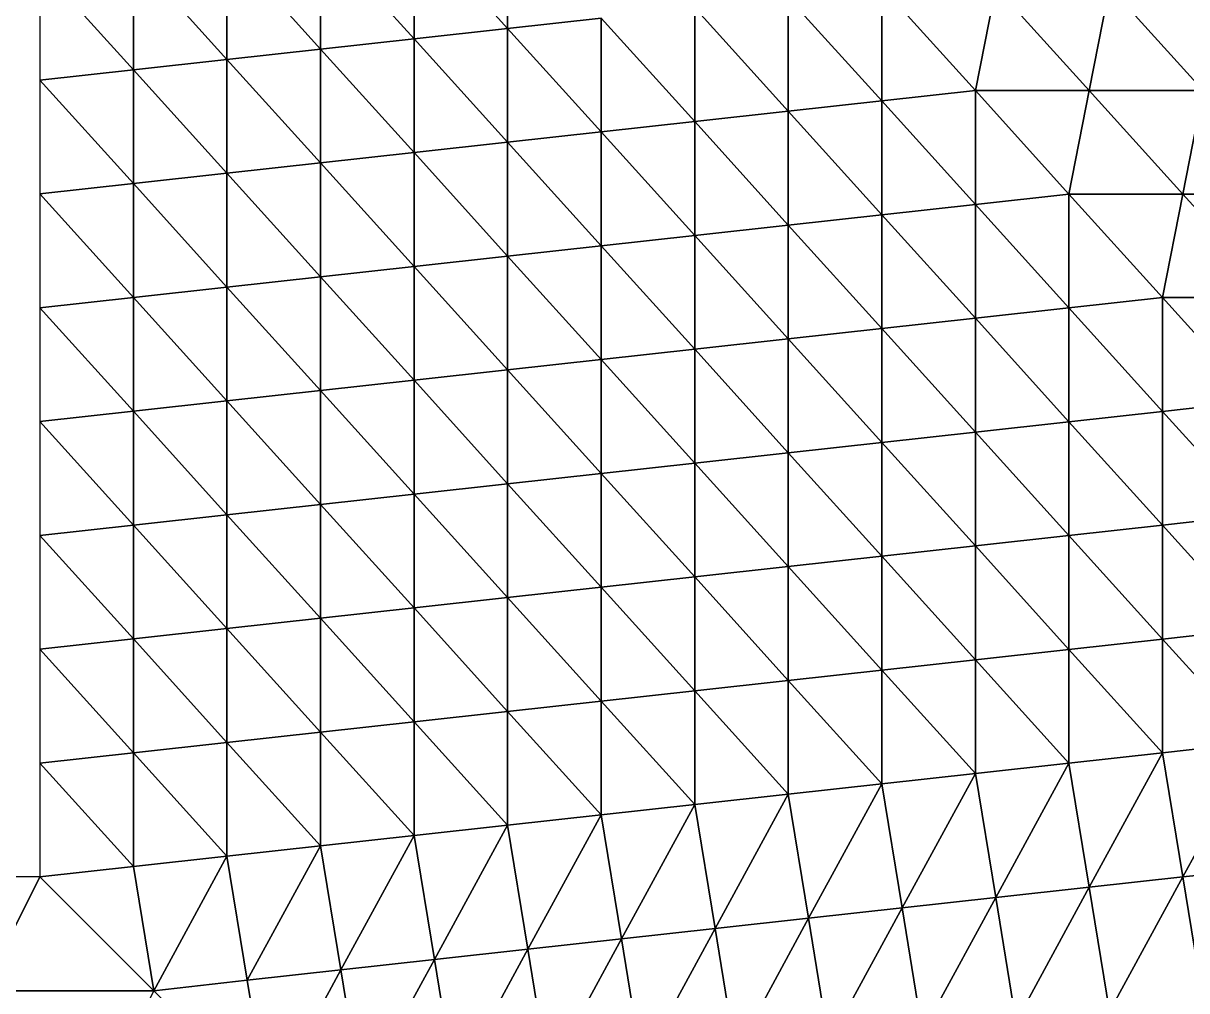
# Model space of a CAD drawing. Extents: x 100 to 350, y 100 to 150.
# Drawn here: x 249.77 to 265.74, y 123.44 to 136.72 of the extents above; entities that cross this region are included whole.
import ezdxf

# ---------------------------------------------------------------- set-up
doc = ezdxf.new("R2010")
doc.units = 0

msp = doc.modelspace()

# ---------------------------------------------------------------- linework, layer by layer
at = {"color": 1}
for p, q in [((256.420302, 138.20936), (256.420302, 136.64686)), ((256.420302, 136.64686), (256.420302, 138.20936)), ((256.420302, 136.64686), (255.136242, 138.067488)), ((255.136242, 138.067488), (255.136242, 136.504988)), ((255.136242, 138.067488), (256.420302, 136.64686)), ((255.136242, 136.504988), (255.136242, 138.067488)), ((253.852181, 136.363116), (253.852181, 137.925616)), ((255.136242, 136.504988), (253.852181, 137.925616)), ((253.852181, 137.925616), (253.852181, 136.363116)), ((253.852181, 137.925616), (255.136242, 136.504988)), ((253.852181, 136.363116), (252.568121, 137.783744)), ((252.568121, 137.783744), (252.568121, 136.221244)), ((252.568121, 137.783744), (253.852181, 136.363116)), ((252.568121, 136.221244), (252.568121, 137.783744)), ((251.28406, 136.079372), (250, 137.5)), ((250, 137.5), (251.28406, 136.079372)), ((251.28406, 136.079372), (251.28406, 137.641872)), ((251.28406, 137.641872), (252.568121, 136.221244)), ((251.28406, 137.641872), (251.28406, 136.079372)), ((252.568121, 136.221244), (251.28406, 137.641872)), ((262.840605, 135.79372), (261.556544, 137.214348)), ((261.556544, 137.214348), (261.556544, 135.651848)), ((261.556544, 137.214348), (262.840605, 135.79372)), ((261.556544, 135.651848), (261.556544, 137.214348)), ((263.119044, 137.214348), (262.840605, 135.79372)), ((262.840605, 135.79372), (263.119044, 137.214348)), ((263.119044, 137.214348), (264.403105, 135.79372)), ((264.403105, 135.79372), (263.119044, 137.214348)), ((264.681544, 137.214348), (264.403105, 135.79372)), ((264.403105, 135.79372), (264.681544, 137.214348)), ((265.965605, 135.79372), (264.681544, 137.214348)), ((264.681544, 137.214348), (265.965605, 135.79372)), ((260.272484, 137.072476), (260.272484, 135.509976)), ((261.556544, 135.651848), (260.272484, 137.072476)), ((260.272484, 137.072476), (261.556544, 135.651848)), ((260.272484, 135.509976), (260.272484, 137.072476)), ((258.988423, 135.368104), (258.988423, 136.930604)), ((260.272484, 135.509976), (258.988423, 136.930604)), ((258.988423, 136.930604), (258.988423, 135.368104)), ((258.988423, 136.930604), (260.272484, 135.509976)), ((256.420302, 136.64686), (257.704363, 136.788732)), ((257.704363, 136.788732), (256.420302, 136.64686)), ((257.704363, 136.788732), (258.988423, 135.368104)), ((257.704363, 136.788732), (257.704363, 135.226232)), ((258.988423, 135.368104), (257.704363, 136.788732)), ((257.704363, 135.226232), (257.704363, 136.788732)), ((256.420302, 136.64686), (255.136242, 136.504988)), ((255.136242, 136.504988), (256.420302, 136.64686)), ((256.420302, 135.08436), (256.420302, 136.64686)), ((256.420302, 136.64686), (257.704363, 135.226232)), ((257.704363, 135.226232), (256.420302, 136.64686)), ((256.420302, 136.64686), (256.420302, 135.08436)), ((253.852181, 136.363116), (255.136242, 136.504988)), ((255.136242, 136.504988), (253.852181, 136.363116)), ((255.136242, 136.504988), (256.420302, 135.08436)), ((255.136242, 136.504988), (255.136242, 134.942488)), ((256.420302, 135.08436), (255.136242, 136.504988)), ((255.136242, 134.942488), (255.136242, 136.504988)), ((252.568121, 136.221244), (251.28406, 136.079372)), ((251.28406, 136.079372), (252.568121, 136.221244)), ((253.852181, 136.363116), (252.568121, 136.221244)), ((252.568121, 136.221244), (253.852181, 136.363116)), ((253.852181, 134.800616), (252.568121, 136.221244)), ((252.568121, 136.221244), (252.568121, 134.658744)), ((252.568121, 136.221244), (253.852181, 134.800616)), ((252.568121, 134.658744), (252.568121, 136.221244)), ((253.852181, 134.800616), (253.852181, 136.363116)), ((255.136242, 134.942488), (253.852181, 136.363116)), ((253.852181, 136.363116), (253.852181, 134.800616)), ((253.852181, 136.363116), (255.136242, 134.942488)), ((251.28406, 136.079372), (250, 135.9375)), ((250, 135.9375), (251.28406, 136.079372)), ((251.28406, 134.516872), (251.28406, 136.079372)), ((252.568121, 134.658744), (251.28406, 136.079372)), ((251.28406, 136.079372), (251.28406, 134.516872)), ((251.28406, 136.079372), (252.568121, 134.658744)), ((250, 135.9375), (251.28406, 134.516872)), ((251.28406, 134.516872), (250, 135.9375)), ((262.840605, 135.79372), (261.556544, 135.651848)), ((261.556544, 135.651848), (262.840605, 135.79372)), ((262.840605, 134.23122), (262.840605, 135.79372)), ((264.403105, 135.79372), (262.840605, 135.79372)), ((262.840605, 135.79372), (264.124665, 134.373092)), ((262.840605, 135.79372), (264.403105, 135.79372)), ((264.124665, 134.373092), (262.840605, 135.79372)), ((262.840605, 135.79372), (262.840605, 134.23122)), ((264.403105, 135.79372), (264.124665, 134.373092)), ((264.124665, 134.373092), (264.403105, 135.79372)), ((264.403105, 135.79372), (265.965605, 135.79372)), ((264.403105, 135.79372), (265.687165, 134.373092)), ((265.965605, 135.79372), (264.403105, 135.79372)), ((265.687165, 134.373092), (264.403105, 135.79372)), ((265.687165, 134.373092), (265.965605, 135.79372)), ((265.965605, 135.79372), (265.687165, 134.373092)), ((260.272484, 135.509976), (261.556544, 135.651848)), ((261.556544, 135.651848), (260.272484, 135.509976)), ((262.840605, 134.23122), (261.556544, 135.651848)), ((261.556544, 135.651848), (261.556544, 134.089348)), ((261.556544, 135.651848), (262.840605, 134.23122)), ((261.556544, 134.089348), (261.556544, 135.651848)), ((260.272484, 135.509976), (258.988423, 135.368104)), ((258.988423, 135.368104), (260.272484, 135.509976)), ((260.272484, 133.947476), (260.272484, 135.509976)), ((260.272484, 135.509976), (261.556544, 134.089348)), ((261.556544, 134.089348), (260.272484, 135.509976)), ((260.272484, 135.509976), (260.272484, 133.947476)), ((258.988423, 135.368104), (257.704363, 135.226232)), ((257.704363, 135.226232), (258.988423, 135.368104)), ((258.988423, 133.805604), (258.988423, 135.368104)), ((258.988423, 135.368104), (260.272484, 133.947476)), ((260.272484, 133.947476), (258.988423, 135.368104)), ((258.988423, 135.368104), (258.988423, 133.805604)), ((257.704363, 135.226232), (256.420302, 135.08436)), ((256.420302, 135.08436), (257.704363, 135.226232)), ((257.704363, 135.226232), (258.988423, 133.805604)), ((257.704363, 133.663732), (257.704363, 135.226232)), ((258.988423, 133.805604), (257.704363, 135.226232)), ((257.704363, 135.226232), (257.704363, 133.663732)), ((253.852181, 134.800616), (255.136242, 134.942488)), ((255.136242, 134.942488), (253.852181, 134.800616)), ((255.136242, 134.942488), (256.420302, 135.08436)), ((256.420302, 135.08436), (255.136242, 134.942488)), ((256.420302, 133.52186), (255.136242, 134.942488)), ((255.136242, 134.942488), (255.136242, 133.379988)), ((255.136242, 134.942488), (256.420302, 133.52186)), ((255.136242, 133.379988), (255.136242, 134.942488)), ((256.420302, 135.08436), (257.704363, 133.663732)), ((256.420302, 133.52186), (256.420302, 135.08436)), ((256.420302, 135.08436), (256.420302, 133.52186)), ((257.704363, 133.663732), (256.420302, 135.08436)), ((252.568121, 134.658744), (253.852181, 134.800616)), ((253.852181, 134.800616), (252.568121, 134.658744)), ((253.852181, 133.238116), (253.852181, 134.800616)), ((255.136242, 133.379988), (253.852181, 134.800616)), ((253.852181, 134.800616), (253.852181, 133.238116)), ((253.852181, 134.800616), (255.136242, 133.379988)), ((251.28406, 134.516872), (252.568121, 134.658744)), ((252.568121, 134.658744), (251.28406, 134.516872)), ((253.852181, 133.238116), (252.568121, 134.658744)), ((252.568121, 134.658744), (252.568121, 133.096244)), ((252.568121, 134.658744), (253.852181, 133.238116)), ((252.568121, 133.096244), (252.568121, 134.658744)), ((251.28406, 134.516872), (250, 134.375)), ((250, 134.375), (251.28406, 134.516872)), ((251.28406, 132.954372), (251.28406, 134.516872)), ((252.568121, 133.096244), (251.28406, 134.516872)), ((251.28406, 134.516872), (251.28406, 132.954372)), ((251.28406, 134.516872), (252.568121, 133.096244)), ((251.28406, 132.954372), (250, 134.375)), ((250, 134.375), (251.28406, 132.954372)), ((264.124665, 134.373092), (262.840605, 134.23122)), ((262.840605, 134.23122), (264.124665, 134.373092)), ((265.687165, 134.373092), (264.124665, 134.373092)), ((264.124665, 134.373092), (265.408726, 132.952464)), ((264.124665, 132.810592), (264.124665, 134.373092)), ((264.124665, 134.373092), (265.687165, 134.373092)), ((265.408726, 132.952464), (264.124665, 134.373092)), ((264.124665, 134.373092), (264.124665, 132.810592)), ((265.408726, 132.952464), (265.687165, 134.373092)), ((265.687165, 134.373092), (265.408726, 132.952464)), ((265.687165, 134.373092), (266.971226, 132.952464)), ((267.249665, 134.373092), (265.687165, 134.373092)), ((266.971226, 132.952464), (265.687165, 134.373092)), ((265.687165, 134.373092), (267.249665, 134.373092)), ((261.556544, 134.089348), (262.840605, 134.23122)), ((262.840605, 134.23122), (261.556544, 134.089348)), ((262.840605, 132.66872), (262.840605, 134.23122)), ((262.840605, 134.23122), (264.124665, 132.810592)), ((264.124665, 132.810592), (262.840605, 134.23122)), ((262.840605, 134.23122), (262.840605, 132.66872)), ((261.556544, 134.089348), (260.272484, 133.947476)), ((260.272484, 133.947476), (261.556544, 134.089348)), ((261.556544, 134.089348), (262.840605, 132.66872)), ((261.556544, 132.526848), (261.556544, 134.089348)), ((262.840605, 132.66872), (261.556544, 134.089348)), ((261.556544, 134.089348), (261.556544, 132.526848)), ((260.272484, 133.947476), (258.988423, 133.805604)), ((258.988423, 133.805604), (260.272484, 133.947476)), ((260.272484, 132.384976), (260.272484, 133.947476)), ((260.272484, 133.947476), (261.556544, 132.526848)), ((260.272484, 133.947476), (260.272484, 132.384976)), ((261.556544, 132.526848), (260.272484, 133.947476)), ((257.704363, 133.663732), (256.420302, 133.52186)), ((256.420302, 133.52186), (257.704363, 133.663732)), ((257.704363, 133.663732), (258.988423, 133.805604)), ((258.988423, 133.805604), (257.704363, 133.663732)), ((257.704363, 132.101232), (257.704363, 133.663732)), ((258.988423, 132.243104), (257.704363, 133.663732)), ((257.704363, 133.663732), (257.704363, 132.101232)), ((257.704363, 133.663732), (258.988423, 132.243104)), ((258.988423, 133.805604), (260.272484, 132.384976)), ((260.272484, 132.384976), (258.988423, 133.805604)), ((258.988423, 133.805604), (258.988423, 132.243104)), ((258.988423, 132.243104), (258.988423, 133.805604)), ((256.420302, 133.52186), (255.136242, 133.379988)), ((255.136242, 133.379988), (256.420302, 133.52186)), ((256.420302, 131.95936), (256.420302, 133.52186)), ((256.420302, 133.52186), (257.704363, 132.101232)), ((257.704363, 132.101232), (256.420302, 133.52186)), ((256.420302, 133.52186), (256.420302, 131.95936)), ((253.852181, 133.238116), (255.136242, 133.379988)), ((255.136242, 133.379988), (253.852181, 133.238116)), ((255.136242, 133.379988), (256.420302, 131.95936)), ((255.136242, 133.379988), (255.136242, 131.817488)), ((256.420302, 131.95936), (255.136242, 133.379988)), ((255.136242, 131.817488), (255.136242, 133.379988)), ((253.852181, 133.238116), (252.568121, 133.096244)), ((252.568121, 133.096244), (253.852181, 133.238116)), ((253.852181, 131.675616), (253.852181, 133.238116)), ((255.136242, 131.817488), (253.852181, 133.238116)), ((253.852181, 133.238116), (253.852181, 131.675616)), ((253.852181, 133.238116), (255.136242, 131.817488)), ((251.28406, 132.954372), (252.568121, 133.096244)), ((252.568121, 133.096244), (251.28406, 132.954372)), ((252.568121, 133.096244), (253.852181, 131.675616)), ((253.852181, 131.675616), (252.568121, 133.096244)), ((252.568121, 133.096244), (252.568121, 131.533744)), ((252.568121, 131.533744), (252.568121, 133.096244)), ((251.28406, 132.954372), (250, 132.8125)), ((250, 132.8125), (251.28406, 132.954372)), ((251.28406, 131.391872), (251.28406, 132.954372)), ((252.568121, 131.533744), (251.28406, 132.954372)), ((251.28406, 132.954372), (251.28406, 131.391872)), ((251.28406, 132.954372), (252.568121, 131.533744)), ((265.408726, 132.952464), (264.124665, 132.810592)), ((264.124665, 132.810592), (265.408726, 132.952464)), ((265.408726, 131.389964), (265.408726, 132.952464)), ((265.408726, 132.952464), (266.971226, 132.952464)), ((266.971226, 132.952464), (265.408726, 132.952464)), ((265.408726, 132.952464), (266.692786, 131.531836)), ((266.692786, 131.531836), (265.408726, 132.952464)), ((265.408726, 132.952464), (265.408726, 131.389964)), ((250, 132.8125), (251.28406, 131.391872)), ((251.28406, 131.391872), (250, 132.8125)), ((264.124665, 132.810592), (262.840605, 132.66872)), ((262.840605, 132.66872), (264.124665, 132.810592)), ((264.124665, 132.810592), (265.408726, 131.389964)), ((264.124665, 131.248092), (264.124665, 132.810592)), ((264.124665, 132.810592), (264.124665, 131.248092)), ((265.408726, 131.389964), (264.124665, 132.810592)), ((262.840605, 132.66872), (261.556544, 132.526848)), ((261.556544, 132.526848), (262.840605, 132.66872)), ((264.124665, 131.248092), (262.840605, 132.66872)), ((262.840605, 132.66872), (262.840605, 131.10622)), ((262.840605, 132.66872), (264.124665, 131.248092)), ((262.840605, 131.10622), (262.840605, 132.66872)), ((258.988423, 132.243104), (260.272484, 132.384976)), ((260.272484, 132.384976), (258.988423, 132.243104)), ((261.556544, 132.526848), (260.272484, 132.384976)), ((260.272484, 132.384976), (261.556544, 132.526848)), ((261.556544, 130.964348), (260.272484, 132.384976)), ((260.272484, 132.384976), (260.272484, 130.822476)), ((260.272484, 132.384976), (261.556544, 130.964348)), ((260.272484, 130.822476), (260.272484, 132.384976)), ((261.556544, 130.964348), (261.556544, 132.526848)), ((261.556544, 132.526848), (262.840605, 131.10622)), ((261.556544, 132.526848), (261.556544, 130.964348)), ((262.840605, 131.10622), (261.556544, 132.526848)), ((257.704363, 132.101232), (258.988423, 132.243104)), ((258.988423, 132.243104), (257.704363, 132.101232)), ((260.272484, 130.822476), (258.988423, 132.243104)), ((258.988423, 132.243104), (258.988423, 130.680604)), ((258.988423, 130.680604), (258.988423, 132.243104)), ((258.988423, 132.243104), (260.272484, 130.822476)), ((257.704363, 132.101232), (256.420302, 131.95936)), ((256.420302, 131.95936), (257.704363, 132.101232)), ((257.704363, 130.538732), (257.704363, 132.101232)), ((258.988423, 130.680604), (257.704363, 132.101232)), ((257.704363, 132.101232), (257.704363, 130.538732)), ((257.704363, 132.101232), (258.988423, 130.680604)), ((256.420302, 131.95936), (255.136242, 131.817488)), ((255.136242, 131.817488), (256.420302, 131.95936)), ((256.420302, 130.39686), (256.420302, 131.95936)), ((256.420302, 131.95936), (257.704363, 130.538732)), ((256.420302, 131.95936), (256.420302, 130.39686)), ((257.704363, 130.538732), (256.420302, 131.95936)), ((253.852181, 131.675616), (255.136242, 131.817488)), ((255.136242, 131.817488), (253.852181, 131.675616)), ((255.136242, 131.817488), (256.420302, 130.39686)), ((256.420302, 130.39686), (255.136242, 131.817488)), ((255.136242, 131.817488), (255.136242, 130.254988)), ((255.136242, 130.254988), (255.136242, 131.817488)), ((252.568121, 131.533744), (253.852181, 131.675616)), ((253.852181, 131.675616), (252.568121, 131.533744)), ((253.852181, 130.113116), (253.852181, 131.675616)), ((255.136242, 130.254988), (253.852181, 131.675616)), ((253.852181, 131.675616), (253.852181, 130.113116)), ((253.852181, 131.675616), (255.136242, 130.254988)), ((251.28406, 131.391872), (252.568121, 131.533744)), ((252.568121, 131.533744), (251.28406, 131.391872)), ((253.852181, 130.113116), (252.568121, 131.533744)), ((252.568121, 131.533744), (252.568121, 129.971244)), ((252.568121, 131.533744), (253.852181, 130.113116)), ((252.568121, 129.971244), (252.568121, 131.533744)), ((266.692786, 131.531836), (265.408726, 131.389964)), ((265.408726, 131.389964), (266.692786, 131.531836)), ((251.28406, 131.391872), (250, 131.25)), ((250, 131.25), (251.28406, 131.391872)), ((251.28406, 129.829372), (251.28406, 131.391872)), ((252.568121, 129.971244), (251.28406, 131.391872)), ((251.28406, 131.391872), (251.28406, 129.829372)), ((251.28406, 131.391872), (252.568121, 129.971244)), ((265.408726, 131.389964), (264.124665, 131.248092)), ((264.124665, 131.248092), (265.408726, 131.389964)), ((265.408726, 129.827464), (265.408726, 131.389964)), ((265.408726, 131.389964), (266.692786, 129.969336)), ((266.692786, 129.969336), (265.408726, 131.389964)), ((265.408726, 131.389964), (265.408726, 129.827464)), ((251.28406, 129.829372), (250, 131.25)), ((250, 131.25), (251.28406, 129.829372)), ((264.124665, 131.248092), (262.840605, 131.10622)), ((262.840605, 131.10622), (264.124665, 131.248092)), ((264.124665, 129.685592), (264.124665, 131.248092)), ((264.124665, 131.248092), (265.408726, 129.827464)), ((265.408726, 129.827464), (264.124665, 131.248092)), ((264.124665, 131.248092), (264.124665, 129.685592)), ((260.272484, 130.822476), (261.556544, 130.964348)), ((261.556544, 130.964348), (260.272484, 130.822476)), ((262.840605, 131.10622), (261.556544, 130.964348)), ((261.556544, 130.964348), (262.840605, 131.10622)), ((262.840605, 129.54372), (261.556544, 130.964348)), ((261.556544, 130.964348), (261.556544, 129.401848)), ((261.556544, 129.401848), (261.556544, 130.964348)), ((261.556544, 130.964348), (262.840605, 129.54372)), ((264.124665, 129.685592), (262.840605, 131.10622)), ((262.840605, 131.10622), (262.840605, 129.54372)), ((262.840605, 131.10622), (264.124665, 129.685592)), ((262.840605, 129.54372), (262.840605, 131.10622)), ((258.988423, 130.680604), (260.272484, 130.822476)), ((260.272484, 130.822476), (258.988423, 130.680604)), ((260.272484, 130.822476), (260.272484, 129.259976)), ((261.556544, 129.401848), (260.272484, 130.822476)), ((260.272484, 130.822476), (261.556544, 129.401848)), ((260.272484, 129.259976), (260.272484, 130.822476)), ((258.988423, 130.680604), (257.704363, 130.538732)), ((257.704363, 130.538732), (258.988423, 130.680604)), ((258.988423, 129.118104), (258.988423, 130.680604)), ((260.272484, 129.259976), (258.988423, 130.680604)), ((258.988423, 130.680604), (258.988423, 129.118104)), ((258.988423, 130.680604), (260.272484, 129.259976)), ((257.704363, 130.538732), (256.420302, 130.39686)), ((256.420302, 130.39686), (257.704363, 130.538732)), ((257.704363, 130.538732), (258.988423, 129.118104)), ((257.704363, 128.976232), (257.704363, 130.538732)), ((257.704363, 130.538732), (257.704363, 128.976232)), ((258.988423, 129.118104), (257.704363, 130.538732)), ((255.136242, 130.254988), (256.420302, 130.39686)), ((256.420302, 130.39686), (255.136242, 130.254988)), ((256.420302, 130.39686), (257.704363, 128.976232)), ((257.704363, 128.976232), (256.420302, 130.39686)), ((256.420302, 130.39686), (256.420302, 128.83436)), ((256.420302, 128.83436), (256.420302, 130.39686)), ((253.852181, 130.113116), (255.136242, 130.254988)), ((255.136242, 130.254988), (253.852181, 130.113116)), ((255.136242, 130.254988), (255.136242, 128.692488)), ((256.420302, 128.83436), (255.136242, 130.254988)), ((255.136242, 130.254988), (256.420302, 128.83436)), ((255.136242, 128.692488), (255.136242, 130.254988)), ((253.852181, 130.113116), (252.568121, 129.971244)), ((252.568121, 129.971244), (253.852181, 130.113116)), ((253.852181, 128.550616), (253.852181, 130.113116)), ((255.136242, 128.692488), (253.852181, 130.113116)), ((253.852181, 130.113116), (253.852181, 128.550616)), ((253.852181, 130.113116), (255.136242, 128.692488)), ((251.28406, 129.829372), (250, 129.6875)), ((250, 129.6875), (251.28406, 129.829372)), ((251.28406, 129.829372), (252.568121, 129.971244)), ((252.568121, 129.971244), (251.28406, 129.829372)), ((251.28406, 128.266872), (251.28406, 129.829372)), ((252.568121, 128.408744), (251.28406, 129.829372)), ((251.28406, 129.829372), (251.28406, 128.266872)), ((251.28406, 129.829372), (252.568121, 128.408744)), ((252.568121, 129.971244), (253.852181, 128.550616)), ((253.852181, 128.550616), (252.568121, 129.971244)), ((252.568121, 129.971244), (252.568121, 128.408744)), ((252.568121, 128.408744), (252.568121, 129.971244)), ((266.692786, 129.969336), (265.408726, 129.827464)), ((265.408726, 129.827464), (266.692786, 129.969336)), ((250, 129.6875), (251.28406, 128.266872)), ((251.28406, 128.266872), (250, 129.6875)), ((262.840605, 129.54372), (264.124665, 129.685592)), ((264.124665, 129.685592), (262.840605, 129.54372)), ((264.124665, 129.685592), (265.408726, 129.827464)), ((265.408726, 129.827464), (264.124665, 129.685592)), ((264.124665, 128.123092), (264.124665, 129.685592)), ((265.408726, 128.264964), (264.124665, 129.685592)), ((264.124665, 129.685592), (264.124665, 128.123092)), ((264.124665, 129.685592), (265.408726, 128.264964)), ((266.692786, 128.406836), (265.408726, 129.827464)), ((265.408726, 129.827464), (265.408726, 128.264964)), ((265.408726, 129.827464), (266.692786, 128.406836)), ((265.408726, 128.264964), (265.408726, 129.827464)), ((261.556544, 129.401848), (262.840605, 129.54372)), ((262.840605, 129.54372), (261.556544, 129.401848)), ((264.124665, 128.123092), (262.840605, 129.54372)), ((262.840605, 129.54372), (262.840605, 127.98122)), ((262.840605, 129.54372), (264.124665, 128.123092)), ((262.840605, 127.98122), (262.840605, 129.54372)), ((260.272484, 129.259976), (261.556544, 129.401848)), ((261.556544, 129.401848), (260.272484, 129.259976)), ((262.840605, 127.98122), (261.556544, 129.401848)), ((261.556544, 129.401848), (261.556544, 127.839348)), ((261.556544, 127.839348), (261.556544, 129.401848)), ((261.556544, 129.401848), (262.840605, 127.98122)), ((260.272484, 129.259976), (258.988423, 129.118104)), ((258.988423, 129.118104), (260.272484, 129.259976)), ((260.272484, 127.697476), (260.272484, 129.259976)), ((260.272484, 129.259976), (261.556544, 127.839348)), ((261.556544, 127.839348), (260.272484, 129.259976)), ((260.272484, 129.259976), (260.272484, 127.697476)), ((258.988423, 129.118104), (257.704363, 128.976232)), ((257.704363, 128.976232), (258.988423, 129.118104)), ((258.988423, 129.118104), (260.272484, 127.697476)), ((258.988423, 127.555604), (258.988423, 129.118104)), ((260.272484, 127.697476), (258.988423, 129.118104)), ((258.988423, 129.118104), (258.988423, 127.555604)), ((257.704363, 128.976232), (256.420302, 128.83436)), ((256.420302, 128.83436), (257.704363, 128.976232)), ((257.704363, 127.413732), (257.704363, 128.976232)), ((257.704363, 128.976232), (258.988423, 127.555604)), ((258.988423, 127.555604), (257.704363, 128.976232)), ((257.704363, 128.976232), (257.704363, 127.413732)), ((255.136242, 128.692488), (256.420302, 128.83436)), ((256.420302, 128.83436), (255.136242, 128.692488)), ((256.420302, 128.83436), (256.420302, 127.27186)), ((257.704363, 127.413732), (256.420302, 128.83436)), ((256.420302, 128.83436), (257.704363, 127.413732)), ((256.420302, 127.27186), (256.420302, 128.83436)), ((255.136242, 128.692488), (253.852181, 128.550616)), ((253.852181, 128.550616), (255.136242, 128.692488)), ((255.136242, 127.129988), (255.136242, 128.692488)), ((255.136242, 128.692488), (256.420302, 127.27186)), ((256.420302, 127.27186), (255.136242, 128.692488)), ((255.136242, 128.692488), (255.136242, 127.129988)), ((252.568121, 128.408744), (251.28406, 128.266872)), ((251.28406, 128.266872), (252.568121, 128.408744)), ((253.852181, 128.550616), (252.568121, 128.408744)), ((252.568121, 128.408744), (253.852181, 128.550616)), ((252.568121, 128.408744), (253.852181, 126.988116)), ((252.568121, 126.846244), (252.568121, 128.408744)), ((253.852181, 126.988116), (252.568121, 128.408744)), ((252.568121, 128.408744), (252.568121, 126.846244)), ((253.852181, 126.988116), (253.852181, 128.550616)), ((253.852181, 128.550616), (255.136242, 127.129988)), ((255.136242, 127.129988), (253.852181, 128.550616)), ((253.852181, 128.550616), (253.852181, 126.988116)), ((266.692786, 128.406836), (265.408726, 128.264964)), ((265.408726, 128.264964), (266.692786, 128.406836)), ((251.28406, 128.266872), (250, 128.125)), ((250, 128.125), (251.28406, 128.266872)), ((251.28406, 128.266872), (252.568121, 126.846244)), ((251.28406, 126.704372), (251.28406, 128.266872)), ((252.568121, 126.846244), (251.28406, 128.266872)), ((251.28406, 128.266872), (251.28406, 126.704372)), ((264.124665, 128.123092), (265.408726, 128.264964)), ((265.408726, 128.264964), (264.124665, 128.123092)), ((265.408726, 128.264964), (266.692786, 126.844336)), ((265.408726, 128.264964), (265.408726, 126.702464)), ((266.692786, 126.844336), (265.408726, 128.264964)), ((265.408726, 126.702464), (265.408726, 128.264964)), ((251.28406, 126.704372), (250, 128.125)), ((250, 128.125), (251.28406, 126.704372)), ((264.124665, 128.123092), (262.840605, 127.98122)), ((262.840605, 127.98122), (264.124665, 128.123092)), ((264.124665, 126.560592), (264.124665, 128.123092)), ((265.408726, 126.702464), (264.124665, 128.123092)), ((264.124665, 128.123092), (264.124665, 126.560592)), ((264.124665, 128.123092), (265.408726, 126.702464)), ((261.556544, 127.839348), (262.840605, 127.98122)), ((262.840605, 127.98122), (261.556544, 127.839348)), ((262.840605, 127.98122), (264.124665, 126.560592)), ((264.124665, 126.560592), (262.840605, 127.98122)), ((262.840605, 127.98122), (262.840605, 126.41872)), ((262.840605, 126.41872), (262.840605, 127.98122)), ((261.556544, 127.839348), (260.272484, 127.697476)), ((260.272484, 127.697476), (261.556544, 127.839348)), ((262.840605, 126.41872), (261.556544, 127.839348)), ((261.556544, 127.839348), (261.556544, 126.276848)), ((261.556544, 126.276848), (261.556544, 127.839348)), ((261.556544, 127.839348), (262.840605, 126.41872)), ((260.272484, 127.697476), (258.988423, 127.555604)), ((258.988423, 127.555604), (260.272484, 127.697476)), ((260.272484, 126.134976), (260.272484, 127.697476)), ((260.272484, 127.697476), (261.556544, 126.276848)), ((260.272484, 127.697476), (260.272484, 126.134976)), ((261.556544, 126.276848), (260.272484, 127.697476)), ((258.988423, 127.555604), (257.704363, 127.413732)), ((257.704363, 127.413732), (258.988423, 127.555604)), ((258.988423, 125.993104), (258.988423, 127.555604)), ((258.988423, 127.555604), (260.272484, 126.134976)), ((260.272484, 126.134976), (258.988423, 127.555604)), ((258.988423, 127.555604), (258.988423, 125.993104)), ((256.420302, 127.27186), (257.704363, 127.413732)), ((257.704363, 127.413732), (256.420302, 127.27186)), ((257.704363, 127.413732), (258.988423, 125.993104)), ((257.704363, 125.851232), (257.704363, 127.413732)), ((257.704363, 127.413732), (257.704363, 125.851232)), ((258.988423, 125.993104), (257.704363, 127.413732)), ((255.136242, 127.129988), (253.852181, 126.988116)), ((253.852181, 126.988116), (255.136242, 127.129988)), ((256.420302, 127.27186), (255.136242, 127.129988)), ((255.136242, 127.129988), (256.420302, 127.27186)), ((255.136242, 125.567488), (255.136242, 127.129988)), ((255.136242, 127.129988), (256.420302, 125.70936)), ((255.136242, 127.129988), (255.136242, 125.567488)), ((256.420302, 125.70936), (255.136242, 127.129988)), ((256.420302, 127.27186), (257.704363, 125.851232)), ((257.704363, 125.851232), (256.420302, 127.27186)), ((256.420302, 127.27186), (256.420302, 125.70936)), ((256.420302, 125.70936), (256.420302, 127.27186)), ((252.568121, 126.846244), (253.852181, 126.988116)), ((253.852181, 126.988116), (252.568121, 126.846244)), ((253.852181, 126.988116), (255.136242, 125.567488)), ((255.136242, 125.567488), (253.852181, 126.988116)), ((253.852181, 126.988116), (253.852181, 125.425616)), ((253.852181, 125.425616), (253.852181, 126.988116)), ((252.568121, 126.846244), (251.28406, 126.704372)), ((251.28406, 126.704372), (252.568121, 126.846244)), ((252.568121, 125.283744), (252.568121, 126.846244)), ((253.852181, 125.425616), (252.568121, 126.846244)), ((252.568121, 126.846244), (252.568121, 125.283744)), ((252.568121, 126.846244), (253.852181, 125.425616)), ((266.692786, 126.844336), (265.408726, 126.702464)), ((265.408726, 126.702464), (266.692786, 126.844336)), ((265.687165, 124.998092), (266.692786, 126.844336)), ((266.692786, 126.844336), (265.687165, 124.998092)), ((251.28406, 126.704372), (250, 126.5625)), ((250, 126.5625), (251.28406, 126.704372)), ((251.28406, 125.141872), (251.28406, 126.704372)), ((251.28406, 126.704372), (252.568121, 125.283744)), ((252.568121, 125.283744), (251.28406, 126.704372)), ((251.28406, 126.704372), (251.28406, 125.141872)), ((264.124665, 126.560592), (265.408726, 126.702464)), ((265.408726, 126.702464), (264.124665, 126.560592)), ((264.403105, 124.85622), (265.408726, 126.702464)), ((265.408726, 126.702464), (264.403105, 124.85622)), ((265.408726, 126.702464), (265.687165, 124.998092)), ((265.687165, 124.998092), (265.408726, 126.702464)), ((250, 126.5625), (251.28406, 125.141872)), ((251.28406, 125.141872), (250, 126.5625)), ((264.124665, 126.560592), (262.840605, 126.41872)), ((262.840605, 126.41872), (264.124665, 126.560592)), ((263.119044, 124.714348), (264.124665, 126.560592)), ((264.124665, 126.560592), (263.119044, 124.714348)), ((264.403105, 124.85622), (264.124665, 126.560592)), ((264.124665, 126.560592), (264.403105, 124.85622)), ((262.840605, 126.41872), (261.556544, 126.276848)), ((261.556544, 126.276848), (262.840605, 126.41872)), ((262.840605, 126.41872), (261.834984, 124.572476)), ((261.834984, 124.572476), (262.840605, 126.41872)), ((263.119044, 124.714348), (262.840605, 126.41872)), ((262.840605, 126.41872), (263.119044, 124.714348)), ((261.556544, 126.276848), (260.272484, 126.134976)), ((260.272484, 126.134976), (261.556544, 126.276848)), ((261.556544, 126.276848), (260.550923, 124.430604)), ((260.550923, 124.430604), (261.556544, 126.276848)), ((261.556544, 126.276848), (261.834984, 124.572476)), ((261.834984, 124.572476), (261.556544, 126.276848)), ((258.988423, 125.993104), (260.272484, 126.134976)), ((260.272484, 126.134976), (258.988423, 125.993104)), ((260.272484, 126.134976), (259.266863, 124.288732)), ((259.266863, 124.288732), (260.272484, 126.134976)), ((260.550923, 124.430604), (260.272484, 126.134976)), ((260.272484, 126.134976), (260.550923, 124.430604)), ((257.704363, 125.851232), (256.420302, 125.70936)), ((256.420302, 125.70936), (257.704363, 125.851232)), ((257.704363, 125.851232), (256.698742, 124.004988)), ((256.698742, 124.004988), (257.704363, 125.851232)), ((258.988423, 125.993104), (257.704363, 125.851232)), ((257.704363, 125.851232), (258.988423, 125.993104)), ((257.982802, 124.14686), (257.704363, 125.851232)), ((257.704363, 125.851232), (257.982802, 124.14686)), ((257.982802, 124.14686), (258.988423, 125.993104)), ((258.988423, 125.993104), (257.982802, 124.14686)), ((258.988423, 125.993104), (259.266863, 124.288732)), ((259.266863, 124.288732), (258.988423, 125.993104)), ((256.420302, 125.70936), (255.136242, 125.567488)), ((255.136242, 125.567488), (256.420302, 125.70936)), ((256.420302, 125.70936), (255.414681, 123.863116)), ((255.414681, 123.863116), (256.420302, 125.70936)), ((256.420302, 125.70936), (256.698742, 124.004988)), ((256.698742, 124.004988), (256.420302, 125.70936)), ((255.136242, 125.567488), (253.852181, 125.425616)), ((253.852181, 125.425616), (255.136242, 125.567488)), ((254.130621, 123.721244), (255.136242, 125.567488)), ((255.136242, 125.567488), (254.130621, 123.721244)), ((255.414681, 123.863116), (255.136242, 125.567488)), ((255.136242, 125.567488), (255.414681, 123.863116)), ((252.568121, 125.283744), (253.852181, 125.425616)), ((253.852181, 125.425616), (252.568121, 125.283744)), ((253.852181, 125.425616), (252.84656, 123.579372)), ((252.84656, 123.579372), (253.852181, 125.425616)), ((253.852181, 125.425616), (254.130621, 123.721244)), ((254.130621, 123.721244), (253.852181, 125.425616)), ((251.28406, 125.141872), (252.568121, 125.283744)), ((252.568121, 125.283744), (251.28406, 125.141872)), ((252.568121, 125.283744), (251.5625, 123.4375)), ((251.5625, 123.4375), (252.568121, 125.283744)), ((252.84656, 123.579372), (252.568121, 125.283744)), ((252.568121, 125.283744), (252.84656, 123.579372)), ((251.28406, 125.141872), (250, 125)), ((250, 125), (251.28406, 125.141872)), ((251.5625, 123.4375), (251.28406, 125.141872)), ((251.28406, 125.141872), (251.5625, 123.4375)), ((266.971226, 125.139964), (265.687165, 124.998092)), ((265.687165, 124.998092), (266.971226, 125.139964)), ((249.21875, 123.4375), (250, 125)), ((250, 125), (249.21875, 123.4375)), ((265.687165, 124.998092), (264.403105, 124.85622)), ((264.403105, 124.85622), (265.687165, 124.998092)), ((265.687165, 124.998092), (264.681544, 123.151848)), ((264.681544, 123.151848), (265.687165, 124.998092)), ((265.965605, 123.29372), (265.687165, 124.998092)), ((265.687165, 124.998092), (265.965605, 123.29372)), ((263.119044, 124.714348), (264.403105, 124.85622)), ((264.403105, 124.85622), (263.119044, 124.714348)), ((263.397484, 123.009976), (264.403105, 124.85622)), ((264.403105, 124.85622), (263.397484, 123.009976)), ((264.681544, 123.151848), (264.403105, 124.85622)), ((264.403105, 124.85622), (264.681544, 123.151848)), ((260.550923, 124.430604), (261.834984, 124.572476)), ((261.834984, 124.572476), (260.550923, 124.430604)), ((261.834984, 124.572476), (260.829363, 122.726232)), ((260.829363, 122.726232), (261.834984, 124.572476)), ((261.834984, 124.572476), (263.119044, 124.714348)), ((263.119044, 124.714348), (261.834984, 124.572476)), ((262.113423, 122.868104), (261.834984, 124.572476)), ((261.834984, 124.572476), (262.113423, 122.868104)), ((262.113423, 122.868104), (263.119044, 124.714348)), ((263.119044, 124.714348), (262.113423, 122.868104)), ((263.397484, 123.009976), (263.119044, 124.714348)), ((263.119044, 124.714348), (263.397484, 123.009976)), ((259.266863, 124.288732), (260.550923, 124.430604)), ((260.550923, 124.430604), (259.266863, 124.288732)), ((260.550923, 124.430604), (259.545302, 122.58436)), ((259.545302, 122.58436), (260.550923, 124.430604)), ((260.829363, 122.726232), (260.550923, 124.430604)), ((260.550923, 124.430604), (260.829363, 122.726232)), ((257.982802, 124.14686), (259.266863, 124.288732)), ((259.266863, 124.288732), (257.982802, 124.14686)), ((258.261242, 122.442488), (259.266863, 124.288732)), ((259.266863, 124.288732), (258.261242, 122.442488)), ((259.266863, 124.288732), (259.545302, 122.58436)), ((259.545302, 122.58436), (259.266863, 124.288732)), ((256.698742, 124.004988), (257.982802, 124.14686)), ((257.982802, 124.14686), (256.698742, 124.004988)), ((256.977181, 122.300616), (257.982802, 124.14686)), ((257.982802, 124.14686), (256.977181, 122.300616)), ((258.261242, 122.442488), (257.982802, 124.14686)), ((257.982802, 124.14686), (258.261242, 122.442488)), ((256.698742, 124.004988), (255.414681, 123.863116)), ((255.414681, 123.863116), (256.698742, 124.004988)), ((255.693121, 122.158744), (256.698742, 124.004988)), ((256.698742, 124.004988), (255.693121, 122.158744)), ((256.698742, 124.004988), (256.977181, 122.300616)), ((256.977181, 122.300616), (256.698742, 124.004988)), ((255.414681, 123.863116), (254.130621, 123.721244)), ((254.130621, 123.721244), (255.414681, 123.863116)), ((255.414681, 123.863116), (254.40906, 122.016872)), ((254.40906, 122.016872), (255.414681, 123.863116)), ((255.693121, 122.158744), (255.414681, 123.863116)), ((255.414681, 123.863116), (255.693121, 122.158744)), ((252.84656, 123.579372), (254.130621, 123.721244)), ((254.130621, 123.721244), (252.84656, 123.579372)), ((253.125, 121.875), (254.130621, 123.721244)), ((254.130621, 123.721244), (253.125, 121.875)), ((254.40906, 122.016872), (254.130621, 123.721244)), ((254.130621, 123.721244), (254.40906, 122.016872)), ((251.5625, 123.4375), (252.84656, 123.579372)), ((252.84656, 123.579372), (251.5625, 123.4375)), ((253.125, 121.875), (252.84656, 123.579372)), ((252.84656, 123.579372), (253.125, 121.875)), ((251.5625, 123.4375), (249.21875, 123.4375)), ((249.21875, 123.4375), (251.5625, 123.4375)), ((250.78125, 121.875), (251.5625, 123.4375)), ((251.5625, 123.4375), (250.78125, 121.875))]:
    msp.add_line(p, q, dxfattribs=at)
at = {"color": 7}
for p, q in [((250, 137.5), (250, 135.9375)), ((250, 135.9375), (250, 134.375)), ((250, 134.375), (250, 132.8125)), ((250, 132.8125), (250, 131.25)), ((250, 131.25), (250, 129.6875)), ((250, 129.6875), (250, 128.125)), ((250, 128.125), (250, 126.5625)), ((250, 126.5625), (250, 125)), ((250, 125), (248.4375, 125)), ((250, 125), (251.5625, 123.4375)), ((251.5625, 123.4375), (250, 125)), ((251.5625, 123.4375), (253.125, 121.875)), ((253.125, 121.875), (251.5625, 123.4375))]:
    msp.add_line(p, q, dxfattribs=at)

doc.saveas('drawing.dxf')
